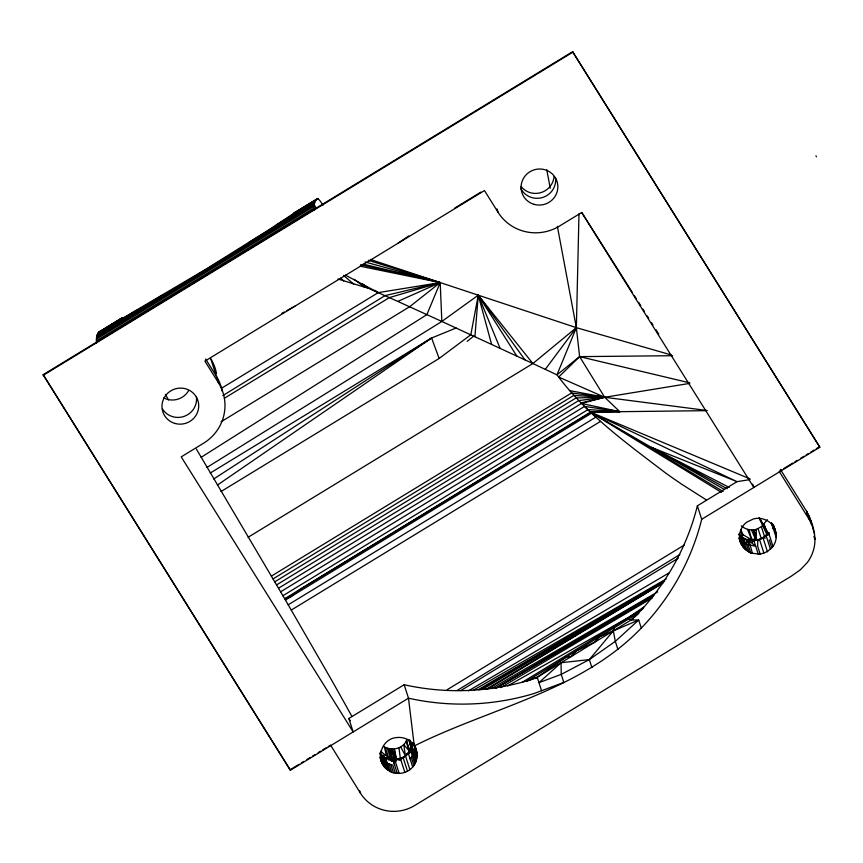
<?xml version="1.0" encoding="UTF-8"?>
<svg xmlns="http://www.w3.org/2000/svg" width="863" height="863" viewBox="0 0 863 863"><rect width="100%" height="100%" fill="white"/><g stroke="black" fill="none" stroke-linecap="round" stroke-linejoin="round"><path stroke-width="1.29" d="M753.075 541.543L756.215 539.634L756.29 529.386L761.382 526.732L767.347 519.72M96.505 342.935C96.289 339.019 96.063 333.086 100.388 331.23M314.197 210.13C313.021 207.336 315.329 195.006 319.493 200.151A33.862 1.748 58.6 0 1 323.042 205.081M578.987 213.765L576.355 327.66L579.623 356.635L604.704 397.282L619.807 411.683L591.036 412.352L300.022 589.375L290.702 596.829L284.693 598.728L196.397 449.084M767.854 534.024L769.3 533.507L768.76 532.741L764.715 537.099L757.8 540.4L757.638 546.139L760.227 554.208L767.434 551.63L773 546.408A18.425 17.994 -17.8 0 0 776.204 537.584L771.522 523M413.787 752.309L414.553 746.711M379.828 753.119L383.582 756.517C386.635 762.126 385.319 771.9 393.485 772.784C397.821 773.992 402.557 773.528 406.624 771.641C417.444 766.581 419.957 753.399 413.517 743.485M773.895 526.894L776.117 533.809L776.204 537.584M780.422 469.45L806.7 511.468C811.824 521.295 815.751 532.46 814.748 543.701A39.601 38.684 -17.8 0 1 807.39 562.439L800.303 569.839L791.22 576.225L414.672 805.513A39.601 38.684 -17.8 0 1 360.551 793.313L330.551 745.093L328.307 746.463M760.227 554.208L750.788 553.086L744.51 548.9L739.839 534.952L743.172 538.081L748.987 540.67L755.718 546.301L746.473 544.219L746.829 539.655M474.93 336.635L478.264 295.178L441.845 321.457L207.023 467.39M399.731 760.238L405.427 755.664L409.299 751.144L411.694 742.558M383.582 756.517C394.413 765.362 412.967 756.495 412.676 742.45M772.331 524.057L773.669 527.627L773.421 529.17L771.5 523.054M383.377 746.312C391.284 751.705 403.679 748.814 407.034 739.418M380.27 753.593L380.874 751.069C386.344 757.444 396.106 761.382 403.852 756.786M396.214 761.231L396.829 758.771L394.876 760.519M388.123 770.087C374.369 762.029 380.669 738.739 396.43 737.585A18.425 17.994 -17.8 0 1 407.595 739.505L410.572 741.285L414.467 745.859C490.141 707.94 580.616 691.134 641.285 628.081L638.696 620.012L615.319 641.371L589.343 659.591L561.069 662.73L538.954 682.665L561.22 674.381L589.343 659.591L613.323 630.853L614.532 627.617M768.76 532.741C765.524 535.513 757.229 543.895 754.963 536.959L756.258 533.766L753.809 531.986L756.29 529.386C751.047 530.885 745.384 529.472 741.317 525.826M410.119 758.944L412.298 755.815M97.886 333.355L122.826 317.541L98.749 332.233M120.324 319.666L205.782 269.267L266.872 231.079L295.642 212.115M383.032 756.527L384.52 754.478M545.276 369.353L576.355 327.66L557.379 226.376M398.749 760.087L400.324 758.297L398.976 747.822M386.624 758.879L388.458 757.013L386.333 758.34M394.618 760.67L396.527 758.944L394.272 748.987L396.041 758.739L392.741 760.896M390.454 760.055L392.417 758.307L390.065 748.825M745.934 543.075L748.922 540.465L757.8 540.4M745.999 543.28L748.922 540.465L744.747 538.846L740.195 535.459L741.716 540.497M638.793 613.313L631.058 620.033L628.825 618.9M248.134 537.261L532.881 363.539L576.355 327.66L671.285 354.952M394.564 760.551L396.527 758.944L393.118 761.058M467.153 341.37L473.711 336.074M388.35 759.246L390.367 757.671L387.304 748.124M221.079 491.5L439.138 358.469L470.831 334.747L478.264 295.178L532.881 363.539L556.969 374.844C586.193 414.186 626.57 443.151 665.114 472.633A418.242 180.647 52.2 0 0 682.709 484.866L706.344 499.904M391.241 760.983L394.423 758.642L391.327 748.998L394.715 758.653L391.468 760.993M643.733 607.077L629.31 617.002L507.714 685.902M217.347 485.125L431.597 337.994L456.149 328.005M749.958 479.612L737.024 481.651L697.38 505.837A243.614 237.929 -17.8 0 1 636.97 614.629L631.058 620.033L638.696 620.012L599.386 636.862L594.553 642.309L576.452 650.853L571.079 656.635L566.085 657.175L537.228 677.282L529.688 680.087A243.614 237.929 -17.8 0 1 404.164 684.737L348.846 718.48L353.161 731.932L181.219 456.861L203.549 443.226A44.736 43.7 -17.8 0 0 218.49 382.859L204.909 361.133L397.778 243.409L408.825 235.933M752.051 541.77L755.912 539.655L752.525 541.77M386.257 758.178L388.35 756.808L385.373 747.434M388.792 760.184L391.953 758.124L389.332 748.717M213.744 478.943L431.597 337.994L439.138 358.469M480.896 192.115L454.887 207.983M752.32 541.813L755.6 539.709L753.323 529.904M201.155 457.304L426.883 314.628L440.206 282.589L368.318 260.313M222.881 395.588L384.984 295.642L440.206 282.589L441.845 321.457L532.881 363.539M390.227 759.656L392.417 758.307M99.18 331.856L122.33 317.724M294.423 212.73L317.584 198.598M294.003 213.107L318.08 198.425M98.317 332.719L120.755 319.03M293.56 213.593L315.998 199.914M293.129 214.229L315.567 200.54M97.465 334.132L136.494 310.324M276.138 225.124L315.157 201.316M97.098 335.081L163.366 294.65M248.512 242.708L314.779 202.266M96.785 336.214L314.466 203.409M96.548 337.552L314.229 204.833L316.376 208.253M96.419 339.105L314.1 206.3M96.397 340.896L314.078 208.091M561.069 662.73L561.22 674.381L563.809 682.439L534.014 693.528A243.614 237.929 -17.8 0 1 408.479 698.178L290.335 770.271L43.15 374.704L572.665 51.651L819.85 447.207L701.695 519.289A243.614 237.929 -17.8 0 1 641.285 628.081M43.323 375.243L572.838 52.179L572.665 51.651M221.92 388.016L378.242 292.633L440.206 282.589L409.601 306.753L221.057 421.791M224.412 398.231L389.353 297.606L440.206 282.589L364.973 261.953M632.126 292.072L581.738 212.492L559.397 226.117A44.736 43.7 -17.8 0 1 498.059 212.287L484.477 190.572L397.778 243.409M210.292 473.01L431.597 337.994M271.36 576.128L571.511 392.999L706.905 410.464M273.021 578.922L573.733 395.437L604.704 397.282L689.71 383.388M274.736 581.835L576.117 397.94L604.704 397.282L558.652 377.045L579.623 356.635L672.504 355.707M276.559 584.92L578.674 400.605L604.704 397.282L569.418 390.551M280.626 591.802L584.553 406.397L619.807 411.683L588.016 409.58L282.924 595.718M706.883 410.659L590.68 412.029L284.693 598.728L329.914 677.153A384.52 19.838 58.6 0 1 339.547 694.23L351.813 716.204M285.459 600.022L591.791 413.021L724.51 489.526M288.253 604.769L595.826 417.153L584.553 406.397M291.349 610.022L600.486 421.414M290.335 770.271L290.162 769.731L299.137 764.251M301.381 762.881L303.625 761.511M306.991 759.462L310.356 757.412M312.6 756.042L314.844 754.672M318.21 752.622L320.453 751.252M322.697 749.882L326.063 747.822M779.289 471.306L781.533 469.936M783.777 468.566L792.752 463.097M794.996 461.727L797.239 460.357M800.605 458.307L803.971 456.247M806.215 454.877L808.458 453.507M810.702 452.147L814.068 450.087M816.312 448.717L818.556 447.347M447.174 689.699L684.068 545.168M457.088 690.497L679.839 554.596M410.259 752.234L406.851 754.305L410.389 752.417M638.566 612.957L526.861 681.101L537.228 677.282L541.543 690.724M757.272 540.54L759.451 539.213M534.995 678.642L633.323 618.652M278.512 588.221L581.435 403.463L604.704 397.282L580.896 402.945M460.659 690.648L678.242 558.188M400.68 746.927L405.427 755.664L403.701 744.489L409.299 751.144L411.597 749.753M522.741 681.986L643.011 608.652M487.282 689.257L662.374 583.42M740.896 529.893L743.011 534.693L740.702 536.085L743.011 534.693L749.483 538.555L755.19 539.655M486.02 689.429L663.496 582.568M483.517 688.793L664.23 581.468M743.011 534.693L740.691 536.063L743.011 534.693L740.411 532.255M500.864 687.552L652.352 597.908M468.436 690.864L668.868 573M479.72 689.71L664.143 581.123M495.168 688.329L654.262 594.639M478.264 689.666L664.046 580.907M409.396 750.594L411.673 749.257M653.42 596.15L496.441 687.94L652.568 596.959M748.771 540.4L751.101 539.041M491.457 688.577L657.66 591.942M473.992 689.861L666.15 579.019M281.91 313.301L284.251 312.018M286.602 310.734L294.801 306.236M410.13 749.052L412.46 747.822M337.994 279.029L368.76 288.425L397.789 301.403L440.206 282.589L363.15 264.121M410.971 746.527L413.334 745.535M765.977 535.233L768.178 535.136M762.968 537.714L765.254 538.167M360.227 266.214L440.206 282.589L360.658 264.725M581.435 403.463L619.807 411.683M387.347 763.313L392.762 765.136L395.351 773.205M689.731 382.859L579.623 356.635L556.969 374.844L576.355 327.66L370.421 259.483M727.153 488.706L651.457 447.358L737.024 481.651L591.036 412.352L750.001 478.889M746.473 544.219L744.834 543.248L744.812 539.051M397.789 301.403L441.845 321.457M651.457 447.358L729.267 487.433M345.427 275.135L378.242 292.633L374.963 290.378M723.129 491.468L591.791 413.021L721.425 492.341M362.277 283.711L368.76 288.425M354.164 279.288L364.844 287.379M343.56 275.362L353.69 284.143M768.642 532.849L773 546.408M340.885 278.123L343.701 280.982M738.944 534.035L739.904 535.157M744.316 548.566L741.069 543.949L739.062 538.102M385.211 767.671L380.249 754.812M776.117 533.809C775.298 528.285 771.835 522.762 766.711 520.411A18.425 17.994 -17.8 0 0 753.647 518.857L746.743 522.158A18.425 17.994 -17.8 0 0 742.773 526.29C739.58 530.95 738.512 536.948 740.335 542.212M524.941 359.817L478.264 295.178L491.597 344.315M634.283 295.48L636.441 298.889M638.609 302.309L640.767 305.718M642.924 309.127L644.359 311.403M647.239 315.944L648.685 318.22M651.565 322.762L653 325.038M655.88 329.59L658.76 334.132M516.775 355.998L478.264 295.178L500.033 348.221M572.838 52.179L819.85 447.207M779.462 471.845L809.289 519.537L813.41 528.706M581.738 212.492L753.841 487.476L752.73 484.132M205.61 358.986L216.333 376.128A44.736 43.7 -17.8 0 1 222.115 390.971M348.846 718.48L350.259 720.734M43.15 374.704L290.162 769.731M815.945 155.912L816.452 156.764M773.669 527.627L772.191 523.819M759.516 517.908L768.297 533.064M417.142 754.78L416.117 749.246L414.467 745.859M168.49 399.968L165.405 394.38M759.213 517.822L767.239 533.722L764.1 523.927M741.587 536.743L747.423 551.317M759.16 517.973L766.409 533.42M754.963 536.959L756.215 539.634M740.26 535.664L745.708 549.85M751.533 529.958L755.6 539.709M388.296 748.404L391.144 755.233L388.587 748.512M747.487 529.332L751.533 539.213L749.235 540.583L751.533 539.213L749.116 529.731M807.757 515.287L806.7 511.468L811.101 522.255L810.659 520.141M763.679 524.424L767.239 533.722M392.352 749.041L396.041 758.739M411.511 748.437L416.052 761.274M380.216 754.23L384.359 766.711M382.082 755.352L386.602 768.955M411.22 749.16L415.729 762.169M380.712 754.046L382.611 759.602M413.442 743.129L414.229 745.492L408.479 698.178L404.164 684.737M809.019 515.794L811.652 523.981M812.676 527.886L814.521 533.625M806.7 511.468L809.289 519.537M814.165 536.15L814.963 538.652M814.111 536.915L814.931 539.461M773.356 524.704L775.578 531.619M775.923 533.474L773.334 525.405L776.258 535.696M769.235 539.85L771.824 547.919M766.182 535.858L770.497 549.3M761.382 526.732L764.542 536.581M763.119 538.178L767.434 551.63M758.102 528.728L761.263 538.588M759.645 539.839L763.96 553.291M753.992 540.928L758.307 554.37M752.407 553.356L748.987 540.67L748.199 545.017L750.788 553.086M746.268 543.884L749.062 552.288M743.108 537.876L744.64 542.913M739.397 537.53L741.986 545.599M739.224 538.188L741.069 543.949M697.38 505.837L701.695 519.289M496.98 208.922L498.059 212.287M617.908 649.44L615.319 641.371L613.323 630.853M589.343 659.591L591.932 667.66M414.164 744.003L416.387 750.918M414.305 744.834L416.516 751.749M416.656 752.59L414.067 744.521L414.369 746.398M414.499 748.599L417.088 756.668M414.24 750.476L416.829 758.545M409.849 740.076L411.381 744.845M412.061 746.937L416.376 760.379M410.572 750.432L414.887 763.884M411.295 757.434L413.884 765.503M406.149 741.36L409.299 751.144L406.559 740.368M408.382 753.561L412.708 767.013M405.588 756.182L409.903 769.634M403.15 757.736L407.476 771.177M400.529 758.933L404.844 772.374M394.866 760.012L399.191 773.464M392.967 760.012L397.26 773.431M390.896 764.715L393.485 772.784M389.084 764.1L391.673 772.169M385.621 757.93L389.936 771.382M383.981 756.959L388.307 770.411M381.37 758.135L383.959 766.204M380.281 756.635L382.881 764.704M380.108 757.293L381.964 763.054M380.119 757.865L381.23 761.317M359.785 790.961L360.551 793.313M218.49 382.859L210.745 358.728A44.736 43.7 -17.8 0 1 216.527 373.56M774.262 527.39L775.039 529.817M772.579 523.873L773.399 526.43M739.008 534.24L743.065 547.142M741.651 536.948L743.108 541.781M409.084 740.562L410.885 747.045L408.997 739.915M406.495 740.681L409.299 751.144M413.604 743.075L414.229 745.492M393.431 760.023L394.671 765.362M384.402 746.851L386.397 755.751M546.786 169.817L550.238 188.231M196.419 396.861A18.425 17.994 -17.8 0 1 162.481 408.986M555.535 177.778A18.425 17.994 -17.8 0 1 520.691 188.253M188.727 390.432A18.425 17.994 -17.8 0 1 163.776 397.929M554.046 176.624A18.425 17.994 -17.8 0 1 521.112 186.527M749.483 538.555L747.153 539.925L749.483 538.555M534.186 204.38A18.425 17.994 -17.8 0 0 557.358 182.643A18.425 17.994 -17.8 0 0 526.851 174.089A18.425 17.994 -17.8 0 0 534.186 204.38M175.07 423.474A18.425 17.994 -17.8 0 0 198.231 401.737A18.425 17.994 -17.8 0 0 167.735 393.183A18.425 17.994 -17.8 0 0 175.07 423.474"/></g></svg>
